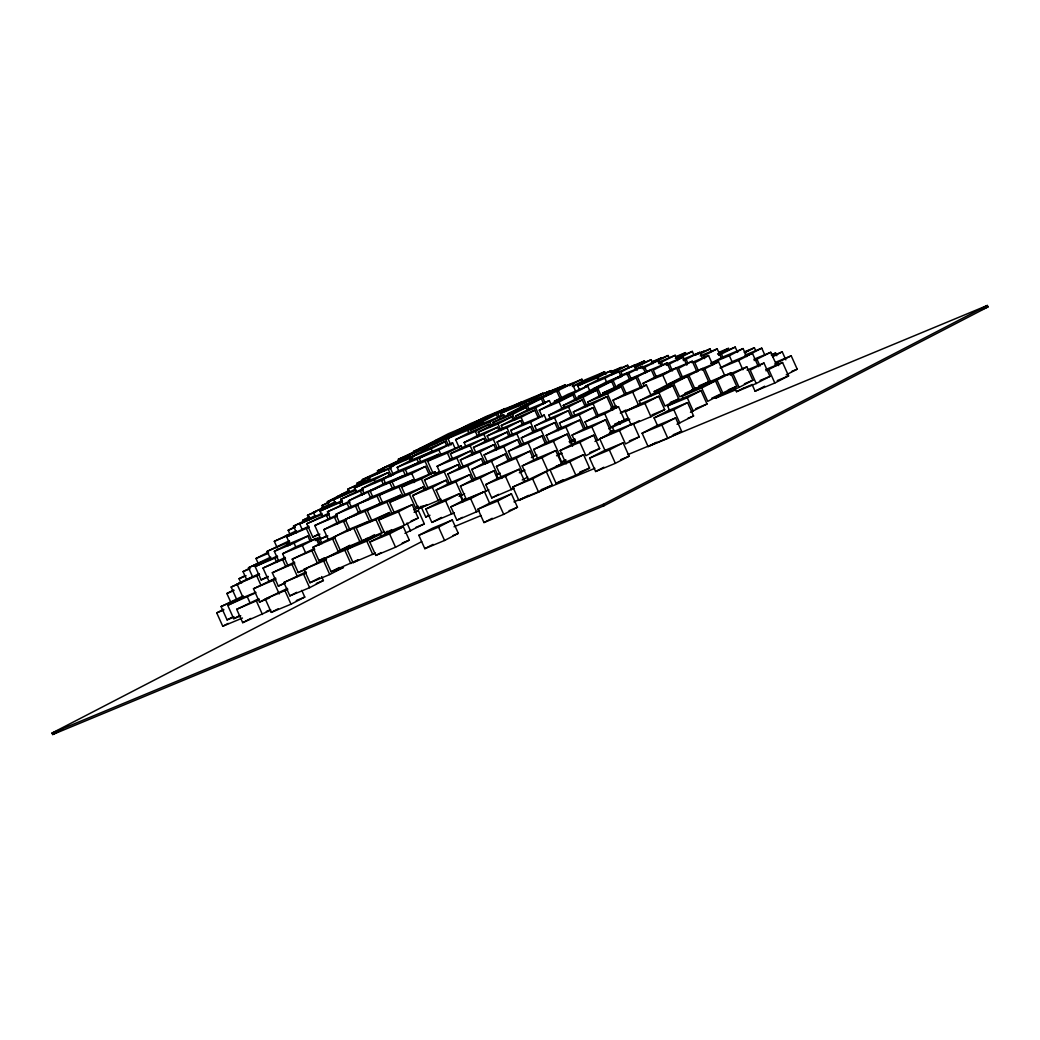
<?xml version="1.0" encoding="UTF-8"?>
<svg xmlns="http://www.w3.org/2000/svg" width="1040" height="1040" viewBox="0 0 1040 1040"><rect width="100%" height="100%" fill="white"/><g stroke="black" fill="none" stroke-linecap="round" stroke-linejoin="round"><path stroke-width="1.5" d="M434.616 440.83L448.37 433.706L468.104 425.516L465.361 426.946M384.371 470.782L383.175 468.104L409.617 455.715M441.402 437.957L429.026 444.366L434.655 442.026M405.6 460.109L404.404 457.431L418.158 450.307L437.892 442.117L435.149 443.547M363.532 482.3L362.323 479.622L384.54 469.001M456.209 430.963L469.963 423.839L489.697 415.649L440.921 438.88L460.668 430.69L474.422 423.566M369.174 476.905L356.798 483.314L363.844 480.389M452.829 433.433L439.075 440.557L419.328 448.747L433.082 441.623L454.35 432.64M455.728 431.925L458.484 430.508M425.984 447.551L439.738 440.44L459.485 432.237L445.731 439.361L425.984 447.551L427.18 450.229M370.409 481.624L368.615 477.62L393.64 465.816M405.665 458.497L383.175 468.104M393.419 474.929L389.831 466.921L403.585 459.797L421.915 452.192M428.272 447.109L404.404 457.431M348.985 491.868L347.789 489.19L370.006 478.569M478.14 421.863L491.894 414.739L511.628 406.549L462.852 429.767L482.599 421.577L496.353 414.466L497.549 417.131M412.607 459.693L411.398 457.028L425.152 449.904L444.899 441.714L446.693 445.718M447.915 438.451L461.669 431.327L481.416 423.137L467.662 430.261L447.915 438.451L450.918 445.133M368.615 477.62L391.105 468.013M389.831 466.921L413.686 456.586M328.588 504.387L327.392 501.722L349.193 490.36M370.279 479.583L347.789 489.19M356.239 492.011L354.445 488.007L368.199 480.883L387.933 472.693L389.74 476.697M411.398 457.028L431.145 448.838L444.899 441.714M510.302 407.849L521.313 402.155L501.566 410.345M323.141 508.248L321.945 505.583L332.943 499.889M335.452 503.659L333.658 499.655L354.458 489.606M501.618 416.195L500.422 413.53L514.176 406.406M397.202 467.337L410.956 460.213L430.69 452.023L416.936 459.147L397.202 467.337L398.996 471.341M354.445 488.007L374.179 479.817L387.933 472.693M529.49 400.166L543.244 393.055L523.497 401.245L509.743 408.369L533.91 398.216L535.106 400.881M309.283 519.337L307.489 515.333L335.53 501.67M356.148 490.048L333.658 499.655M500.422 413.53L520.156 405.34L533.91 398.216M420.927 462.241L419.133 458.237L432.887 451.113L452.621 442.923L455.026 448.266M459.225 447.629L455.624 439.608L469.378 432.497L489.125 424.307L490.321 426.972M503.698 414.817L483.951 423.007L470.197 430.131L489.944 421.941L503.698 414.817L504.894 417.482M550.745 393.744L549.536 391.079L528.736 401.128M343.096 504.686L340.691 499.343L362.908 488.709M361.855 488.514L375.609 481.39L395.343 473.2L381.589 480.311L361.855 488.514L364.247 493.844M335.803 502.697L313.313 512.304L315.107 516.308M322.361 516.464L319.969 511.121L342.173 500.487M309.439 516.802L302.562 520.364L309.608 517.439M383.409 478.556L397.163 471.432L416.897 463.242L403.143 470.366L383.409 478.556L385.801 483.899M419.133 458.237L438.867 450.047L452.621 442.923M554.099 390.377L559.598 387.53L545.506 393.38M455.624 439.608L475.371 431.418L489.125 424.307M340.691 499.343L363.181 489.723M494.039 425.269L492.843 422.604L506.597 415.48L526.331 407.29L527.54 409.955M296.491 532.779L293.488 526.11L315.705 515.476M319.969 511.121L342.459 501.501M541.268 398.58L521.521 406.77L507.767 413.894L527.514 405.704L541.268 398.58L543.66 403.923M556.543 390.676L536.809 398.866L523.055 405.99L542.789 397.8L556.543 390.676L560.144 398.684M302.107 529.295L299.702 523.952L321.919 513.318M289.978 534.287L288.184 530.283L295.061 526.721M405.34 469.456L419.094 462.332L438.828 454.142L425.074 461.266L405.34 469.456L407.732 474.799M479.479 434.785L478.283 432.12L492.037 424.996L511.771 416.806L512.98 419.471M492.843 422.604L512.577 414.414L526.331 407.29M555.607 391.846L572.182 383.552L575.783 391.56M569.517 385.658L581.906 379.249L583.102 381.914M322.205 514.332L299.702 523.952M330.447 518.44L327.444 511.771L349.661 501.137M351.546 507.507L348.543 500.825L362.297 493.701L379.223 486.681M478.283 432.12L498.017 423.93L511.771 416.806M370.071 490.828L383.825 483.704L403.572 475.514L389.818 482.625L370.071 490.828L373.074 497.497M319.852 534.157L312.793 537.082L306.8 523.731L329.004 513.097M433.056 473.226L427.648 461.201L441.402 454.077L461.149 445.887L462.345 448.565M465.907 446.511L464.113 442.494L477.867 435.383L497.601 427.193L498.797 429.858M572.455 386.399L584.831 379.99L604.578 371.8L605.774 374.465M517.062 418.587L515.866 415.922L529.62 408.798L549.354 400.608L551.161 404.612M277.316 548.015L274.313 541.333L296.53 530.699M327.444 511.771L349.934 502.151M348.543 500.825L376.545 488.358M285.298 536.081L288.054 534.664M306.8 523.731L329.29 514.111M395.018 488.397L392.015 481.715L405.769 474.604L425.503 466.414L429.104 474.422M427.648 461.201L447.395 453.011L461.149 445.887M464.113 442.494L483.847 434.304L497.601 427.193M604.578 371.8L590.824 378.924L572.494 386.529M503.126 429.494L501.319 425.49L515.073 418.366L534.82 410.176L538.421 418.184M515.866 415.922L535.6 407.732L549.354 400.608M579.54 389.935L577.733 385.918L591.487 378.807L611.234 370.617L612.43 373.282M290.264 544.856L286.663 536.848L308.88 526.214M296.803 531.713L274.313 541.333M392.015 481.715L411.749 473.525L425.503 466.414M452.764 459.173L450.359 453.83L464.113 446.719L483.86 438.516L485.056 441.194M501.319 425.49L521.066 417.3L534.82 410.176M577.733 385.918L597.48 377.728L611.234 370.617M286.663 536.848L309.153 527.228M339.417 522.431L335.816 514.423L349.57 507.299L369.317 499.109M488.995 439.959L487.188 435.955L500.942 428.831L520.689 420.641L522.483 424.645M327.834 535.951L320.788 538.876L314.782 525.525L336.999 514.891M450.359 453.83L470.106 445.64L483.86 438.516M613.145 371.579L621.4 367.315L610.116 371.995M357.318 504.335L371.072 497.211L390.806 489.021L377.052 496.145L357.318 504.335L360.919 512.356M542.295 416.845L539.305 410.163L553.059 403.039L572.793 394.849L575.198 400.192M270.764 559.377L267.163 551.369L289.38 540.735M487.188 435.955L506.935 427.752L520.689 420.641M613.899 372.372L627.653 365.248L628.862 367.926M335.816 514.423L358.306 504.803M587.691 386.087L567.957 394.277L554.203 401.401L573.937 393.211L587.691 386.087L590.096 391.43M314.782 525.525L337.285 515.918M257.79 562.497L255.996 558.493L268.372 552.084M539.305 410.163L559.039 401.973L572.793 394.849M618.644 371.111L598.897 379.301L585.143 386.425L604.89 378.235L618.644 371.111L621.036 376.454M267.163 551.369L289.653 541.749M382.85 503.243L379.249 495.235L393.003 488.111L412.737 479.921L413.946 482.599M610.831 375.258L644.54 360.88L634.907 365.872M440.115 472.94L437.112 466.258L450.866 459.147L470.6 450.944L472.407 454.961M475.904 452.751L473.499 447.408L487.253 440.284L507 432.094L508.794 436.098M278.538 560.677L274.339 551.33L288.093 544.206L307.827 536.016L310.232 541.359M379.249 495.235L398.983 487.045L412.737 479.921M437.112 466.258L456.846 458.068L470.6 450.944M473.499 447.408L493.246 439.218L507 432.094M513.11 435.734L510.718 430.391L524.472 423.267L544.206 415.077L546.611 420.42M405.223 495.131L401.622 487.11L415.376 479.999L435.11 471.809L436.319 474.474M274.339 551.33L294.073 543.14L307.827 536.016M252.707 577.096L248.508 567.749L270.725 557.128M510.718 430.391L530.452 422.201L544.206 415.077M652.99 363.701L651.183 359.697L634.608 367.991M257.829 563.446L252.317 566.306L256.555 564.551M401.622 487.11L421.356 478.92L435.11 471.809M564.408 408.135L563.212 405.47L576.966 398.346L596.713 390.156L599.703 396.838M611.806 380.302L622.817 374.608L642.551 366.418L645.554 373.1M328.627 540.345L323.83 529.659L337.584 522.535L355.914 514.93M246.662 579.631L243.061 571.623L248.56 568.776M611.585 381.342L591.838 389.532L578.084 396.656L597.831 388.466L611.585 381.342L614.588 388.011M626.86 373.425L607.126 381.615L593.372 388.739L613.106 380.549L626.86 373.425L629.863 380.107M345.267 519.454L359.021 512.33L378.768 504.14L365.014 511.264L345.267 519.454L350.077 530.14M270.998 558.142L248.508 567.749M463.333 466.7L460.33 460.018L474.084 452.894L493.818 444.704L496.223 450.047M268.216 576.992L261.157 579.917L255.164 566.566L277.368 555.932M312.793 537.082L318.292 534.235M435.032 473.85L439.153 471.705M563.212 405.47L582.959 397.28L596.713 390.156M625.976 374.712L642.551 366.418M323.83 529.659L346.32 520.052M499.512 447.382L497.107 442.039L510.861 434.915L530.608 426.725L533 432.068M550.563 419.224L548.756 415.22L562.51 408.096L582.257 399.906L585.26 406.588M428.051 488.033L424.463 480.025L438.217 472.901L457.951 464.711L459.745 468.715M288.002 565.747L282.607 553.735L296.361 546.611L316.095 538.421L319.098 545.09M367.198 510.354L380.952 503.23L400.699 495.04L386.945 502.164L367.198 510.354L372.008 521.04M460.33 460.018L480.064 451.828L493.818 444.704M652.301 362.661L661.934 357.669L652.054 361.764M255.164 566.566L277.654 556.946M497.107 442.039L516.854 433.849L530.608 426.725M548.756 415.22L568.503 407.03L582.257 399.906M642.096 368.641L668.148 355.511L669.344 358.189M424.463 480.025L444.197 471.835L457.951 464.711M282.607 553.735L302.341 545.545L316.095 538.421M240.851 582.712L239.057 578.708L244.556 575.848M537.16 431.327L534.755 425.997L548.509 418.873L568.256 410.683L571.259 417.352M315.159 540.579L320.658 537.732M394.433 513.045L389.636 502.359L403.39 495.235L423.124 487.045L424.333 489.71M274.651 579.072L269.022 581.412L263.016 568.061L285.233 557.427M534.755 425.997L554.502 417.807L568.256 410.683M658.658 363.584L675.233 355.29L677.625 360.633M320.788 538.876L326.287 536.029M617.825 385.242L631.579 378.118L651.313 369.928L654.914 377.936M487.669 462.943L484.068 454.935L497.822 447.811L517.556 439.621L520.559 446.303M389.636 502.359L409.37 494.169L423.124 487.045M451.997 483.405L447.798 474.058L461.552 466.934L481.299 458.744L483.691 464.087M263.016 568.061L285.506 558.441M588.9 404.716L587.704 402.051L601.458 394.927L621.192 386.737L624.793 394.745M633.542 378.313L647.296 371.189L667.043 362.999L670.644 371.007M236.548 599.053L231.153 587.041L251.953 576.992M243.074 597.584L237.081 584.233L259.285 573.599M651.313 369.928L602.537 393.159L622.284 384.956L636.038 377.845L640.835 388.518M484.068 454.935L503.802 446.745L517.556 439.621M523.679 443.261L521.287 437.918L535.041 430.794L554.775 422.604L558.376 430.625M676.039 357.565L685.672 352.586L675.792 356.681M447.798 474.058L467.545 465.868L481.299 458.744M587.704 402.051L607.438 393.861L621.192 386.737M667.043 362.999L653.289 370.123L656.292 376.792M575.12 415.974L573.326 411.97L587.08 404.846L606.814 396.656L612.82 410.007M237.081 584.233L259.571 574.626M441.077 499.265L418.587 508.885L412.594 495.534L426.348 488.41L446.082 480.22L447.876 484.224M334.438 554.229L318.929 560.664L312.923 547.3L326.677 540.189L389.688 512.473L375.934 519.584L356.2 527.787L362.193 541.138L384.683 531.518M521.287 437.918L541.021 429.728L554.775 422.604M678.561 358.514L692.315 351.39L694.122 355.407L703.898 351.234L699.777 353.379M306.696 569.01L298.233 572.52L292.227 559.169L314.444 548.535M231.075 602.862L226.876 593.515L233.753 589.953M573.326 411.97L593.06 403.78L606.814 396.656M666.653 365.378L683.228 357.097L686.829 365.105M412.594 495.534L432.328 487.344L446.082 480.22M312.923 547.3L335.413 537.693M292.227 559.169L314.717 549.549M561.847 428.363L559.442 423.02L573.196 415.896L592.943 407.706L597.142 417.053M475.943 478.764L471.731 469.417L485.485 462.293L505.232 454.103L508.235 460.772M285.363 583.18L278.317 586.105L272.311 572.754L294.528 562.12M512.044 459.264L508.443 451.256L522.197 444.132L541.931 435.942L545.532 443.95M559.442 423.02L579.189 414.83L592.943 407.706M683.345 360.607L699.92 352.313L702.312 357.656M261.157 579.917L268.034 576.355M272.311 572.754L294.801 563.147M441.532 502.047L436.137 490.022L449.891 482.898L469.625 474.708L472.628 481.39M471.731 469.417L491.478 461.227L505.232 454.103M378.729 520L392.483 512.876L412.217 504.686L418.223 518.037L404.469 525.161L384.722 533.351L378.729 520L398.463 511.81L412.217 504.686M644.202 386.022L642.993 383.344L656.747 376.22L676.494 368.03L680.693 377.377M508.443 451.256L528.177 443.066L541.931 435.942M700.414 353.886L710.034 348.907L711.23 351.572M616.525 408.291L612.924 400.27L626.678 393.159L646.425 384.969L651.222 395.642M660.153 375.83L672.529 369.421L692.263 361.231L697.073 371.904M436.137 490.022L455.871 481.832L469.625 474.708M549.172 442.065L546.169 435.383L559.923 428.259L579.657 420.069L583.869 429.416M642.993 383.344L662.74 375.154L676.494 368.03M612.924 400.27L632.671 392.08L646.425 384.969M692.263 361.231L678.509 368.342L682.721 377.689M269.347 598.013L259.48 602.108L253.487 588.757L275.691 578.123M546.169 435.383L565.903 427.193L579.657 420.069M721.409 358.215L717.197 348.868L703.443 355.979L704.652 358.657M234.13 616.954L227.071 619.879L221.078 606.528L243.282 595.894M253.487 588.757L275.977 579.15M712.777 364.936L708.578 355.589L694.824 362.7L698.425 370.721M418.119 506.09L415.376 507.52L409.37 494.169M243.568 596.921L221.078 606.528M240.773 615.771L233.727 618.696L227.721 605.345L241.475 598.221L255.775 592.319M501.826 478.465L496.431 466.453L510.185 459.329L529.919 451.139L534.118 460.486M512.564 458.666L509.808 460.096L503.802 446.745M476.294 477.789L473.538 479.219L467.545 465.868M488.917 489.879L466.414 499.499L460.421 486.148L474.175 479.024L493.909 470.834L497.51 478.842M587.405 427.31L585 421.967L598.754 414.843L618.501 406.653L624.494 420.004L610.74 427.128L604.747 413.777L618.501 406.653M610.623 408.382L616.187 405.782M242.476 618.046L222.742 626.236L216.736 612.885L223.613 609.323M227.721 605.345L255.723 592.878M418.587 508.885L426.842 504.608M496.431 466.453L516.165 458.263L529.919 451.139M717.587 353.977L728.598 348.27L718.718 352.365M318.929 560.664L324.428 557.817M537.849 458.783L533.65 449.436L547.404 442.312L567.138 434.122L572.546 446.147M367.757 521.573L348.023 529.763L334.269 536.887L340.262 550.238L349.895 545.246M460.421 486.148L480.155 477.958L493.909 470.834M335.036 570.921L343.499 567.411L329.745 574.535L309.998 582.725L304.005 569.374L326.209 558.74M325.104 558.415L338.858 551.291L358.592 543.101L344.838 550.225L325.104 558.415L331.097 571.766L357.721 560.014M298.233 572.52L302.354 570.388M415.584 511.953L418.34 510.523L424.333 523.887L404.95 533.338M342.797 550.329L352.417 545.35M533.65 449.436L553.384 441.246L567.138 434.122M718.666 355.381L735.241 347.087L737.646 352.43M340.262 550.238L365.508 539.201M304.005 569.374L326.495 559.754M362.193 541.138L374.582 534.729M375.531 553.046L353.041 562.666L347.035 549.315L360.789 542.191L380.536 534.001L381.732 536.679M321.581 576.55L323.375 580.554L309.621 587.678L289.887 595.868L283.881 582.517L306.098 571.883M454.337 512.785L431.847 522.405L425.854 509.054L439.608 501.93L459.342 493.74L462.943 501.748M278.317 586.105L282.438 583.973M347.035 549.315L366.782 541.125L380.536 534.001M587.938 426.751L585.195 428.181L579.189 414.83M575.666 443.118L572.065 435.097L585.819 427.986L605.566 419.796L611.559 433.147L594.984 441.441M710.983 363.181L723.359 356.772L743.093 348.582L746.694 356.59M283.881 582.517L306.371 572.897M425.854 509.054L445.588 500.851L459.342 493.74M270.686 610.207L242.697 622.661L236.691 609.31L258.908 598.676M640.432 403.572L639.236 400.907L652.99 393.783L672.724 385.593L678.73 398.944L664.976 406.068L658.97 392.717L672.724 385.593M693.329 372.892L698.841 370.045M500.227 473.148L497.484 474.578L491.478 461.227M673.66 383.474L687.414 376.363L693.42 389.714L679.666 396.838L673.66 383.474L653.926 391.677L667.68 384.553L687.414 376.363M688.948 375.57L702.702 368.446L708.695 381.797L694.941 388.921L688.948 375.57L669.201 383.76L682.955 376.636L718.575 361.855L724.581 375.206L714.948 380.198M384.722 533.351L391.599 529.789M531.362 457.587L536.926 454.987M572.065 435.097L591.812 426.907L605.566 419.796M711.009 363.311L729.352 355.706L743.093 348.582M369.798 542.061L383.552 534.937L403.299 526.747L409.292 540.111L395.538 547.222L375.804 555.412L369.798 542.061L389.545 533.871L403.299 526.747M236.691 609.31L259.181 599.69M702 370.149L718.575 361.855M621.686 412.204L625.807 410.072M459.056 496.353L464.633 493.766M625.196 411.58L638.95 404.456L658.684 396.266L664.69 409.617L650.936 416.741L631.189 424.931L625.196 411.58L644.93 403.39L658.684 396.266M514.215 488.28L491.725 497.9L485.719 484.549L499.473 477.425L519.22 469.235L524.615 481.247M301.769 590.382L304.772 597.064L291.018 604.188L271.284 612.378L265.278 599.027L287.495 588.393M528.216 479.271L522.21 465.92L535.964 458.796L555.711 450.606L561.704 463.957L556.075 466.297M259.48 602.108L264.979 599.261M574.665 439.127L571.909 440.544L565.903 427.193M227.071 619.879L232.57 617.032M420.94 506.337L425.737 517.023L428.493 515.593M485.719 484.549L505.466 476.346L519.22 469.235M745.693 351.962L748.449 350.545L744.224 352.3M522.21 465.92L541.957 457.73L555.711 450.606M744.744 352.729L754.377 347.75L755.573 350.415M265.278 599.027L287.768 589.407M233.727 618.696L239.226 615.849M460.551 494.663L462.956 500.006L465.712 498.589M479.375 510.588L456.885 520.195L450.879 506.844L464.633 499.72L484.38 491.53L489.775 503.555M566.15 463.866L560.157 450.515L573.911 443.391L593.645 435.201L599.651 448.552L585.897 455.676L579.891 442.325L593.645 435.201M720.278 367.874L732.654 361.465L752.401 353.275L758.394 366.626M222.742 626.236L228.241 623.389M519.35 472.784L524.927 470.184M450.879 506.844L470.626 498.654L484.38 491.53M747.994 355.29L761.748 348.166L764.751 354.848M720.317 368.004L738.647 360.399L752.401 353.275M331.097 571.766L339.352 567.502M621.465 421.434L626.964 418.587M309.998 582.725L319.631 577.733M556.569 455.767L562.133 453.18M608.829 428.87L629.733 419.211M353.041 562.666L358.54 559.819M289.887 595.868L296.764 592.306M431.847 522.405L441.48 517.413M609.622 432.354L613.743 430.222L612.547 427.544M242.697 622.661L250.952 618.397M691.08 390.52L696.579 387.673M683.176 398.866L681.98 396.188L695.734 389.064L715.468 380.874L721.474 394.225L707.72 401.349L701.714 387.998L715.468 380.874M605.15 450.814L599.742 438.789L613.496 431.665L633.243 423.475L639.249 436.839L625.495 443.95L619.489 430.599L633.243 423.475M375.804 555.412L381.303 552.565M522.236 479.96L527.735 477.113M730.756 372.97L711.009 381.16L697.255 388.284L717.002 380.081L730.756 372.97L736.762 386.321L711.607 398.333M754.208 360.555L770.783 352.274L776.789 365.625M632.567 424.216L639.444 420.654M669.331 409.955L667.524 405.951L681.278 398.827L701.025 390.637L707.018 403.988L690.443 412.282M418.821 535.314L432.575 528.19L452.309 520L458.315 533.351L444.561 540.475L424.814 548.665L418.821 535.314L438.555 527.124L452.309 520M491.725 497.9L498.602 494.338M512.863 487.019L532.597 478.829L546.351 471.705L552.357 485.069L538.603 492.18L518.856 500.383L512.863 487.019L563.836 462.891L583.57 454.701L589.576 468.052L575.822 475.176L556.075 483.366L550.082 470.015L569.816 461.825L583.57 454.701M271.284 612.378L278.161 608.816M558.038 454.025L561.639 462.033L565.773 459.901M667.524 405.951L687.271 397.761L701.025 390.637M730.288 375.193L746.863 366.899L752.869 380.263L739.115 387.374L719.381 395.564L727.623 391.3M771.459 355.16L775.593 353.028L776.789 355.693M657.67 425.919L654.069 417.911L667.823 410.787L687.557 402.597L693.563 415.948L676.988 424.242M456.885 520.195L462.384 517.348M477.958 509.197L491.712 502.073L511.459 493.883L517.465 507.234L503.711 514.358L483.964 522.548L477.958 509.197L497.705 501.007L511.459 493.883M772.616 356.824L782.236 351.832L785.837 359.853M654.069 417.911L673.803 409.721L687.557 402.597M756.21 383.513L769.964 376.389L763.971 363.038L750.217 370.162L756.21 383.513L736.476 391.703L735.28 389.038M627.822 454.636L987.337 305.461L988 306.93L603.915 505.791L52.663 734.539L52 733.07L421.694 541.658M52.663 734.539L62.725 729.326M589.615 458.159L603.369 451.035L623.103 442.845L629.109 456.196L615.355 463.32L595.608 471.51L589.615 458.159L609.349 449.969L623.103 442.845M774.631 364.091L791.206 355.81L797.212 369.161L786.214 374.855M642.109 433.225L655.863 426.114L675.61 417.911L681.603 431.275L667.849 438.386L648.115 446.589L642.109 433.225L661.856 425.035L675.61 417.911M765.999 370.825L782.574 362.531L788.58 375.882L774.826 383.006L755.092 391.196L752.089 384.514M424.814 548.665L433.069 544.388M724.802 393.341L715.182 398.333L734.916 390.143M518.856 500.383L528.489 495.391M556.075 483.366L562.952 479.804M483.964 522.548L492.219 518.284M736.476 391.703L743.353 388.141M595.608 471.51L603.863 467.233M648.115 446.589L656.357 442.312M755.092 391.196L764.712 386.204M52 733.07L603.252 504.322L987.337 305.461M549.536 391.079L529.802 399.269L516.048 406.393L525.915 402.298M545.792 392.925L565.526 384.735L548.951 393.029M476.06 422.058L471.835 423.813L485.589 416.702L505.323 408.512L487.344 417.378M478.881 420.888L483.106 419.133M564.98 386.269L581.906 379.249M572.182 383.552L552.448 391.742L538.694 398.866L542.919 397.111M439.829 439.101L413.387 451.49L426.075 446.225M545.74 395.941L552.786 393.016M421.72 448.188L398.099 459.407L417.846 451.217M610.74 372.268L627.653 365.248M399.451 460.265L377.247 470.899L387.114 466.804M631.657 366.834L638.716 363.909M362.323 479.622L380.653 472.017M634.27 366.717L651.183 359.697M651.222 362.531L668.148 355.511M638.924 368.537L658.658 360.347L661.063 365.69M617.526 378.222L621.751 376.467M658.307 362.31L675.233 355.29M341.146 494.598L349.609 491.088M336.817 496.769L349.505 491.504M327.392 501.722L345.722 494.117M675.402 358.423L692.315 351.39M321.945 505.583L328.991 502.658M664.898 364.702L683.228 357.097M321.243 508.209L328.289 505.284M307.489 515.333L315.952 511.823M682.994 359.333L699.92 352.313M694.525 355.342L710.034 348.907M700.284 355.888L717.197 348.868M293.488 526.11L310.414 519.09M691.652 362.609L708.578 355.589M288.184 530.283L295.23 527.358M718.328 354.107L735.241 347.087M435.058 473.967L440.7 471.627M744.51 351.845L754.377 347.75M744.835 355.186L761.748 348.166M255.996 558.493L268.684 553.228M585 421.967L604.747 413.777M639.236 400.907L658.97 392.717M620.334 413.049L638.664 405.431L632.671 392.08M753.857 359.294L770.783 352.274M243.061 571.623L250.107 568.698M771.355 354.783L775.593 353.028M698.828 385.892L708.695 381.797M721.76 376.376L724.581 375.206M772.369 355.927L782.236 351.832M727.129 375.089L746.863 366.899M684.957 393.224L709.41 382.915M239.057 578.708L246.103 575.77M569.088 441.714L575.029 439.218M569.738 442.832L575.38 440.492M614.627 424.099L628.511 418.509M681.98 396.188L701.714 387.998M623.987 421.174L628.212 419.419M747.045 370.058L763.971 363.038M670.267 402.454L678.73 398.944M499.317 473.629L496.496 474.799L498.29 478.803M413.712 509.847L423.579 505.752M231.153 587.041L242.424 582.361M560.157 450.515L579.891 442.325M414.102 512.278L418.34 510.523M775.697 362.245L791.206 355.81M610.922 431.392L613.743 430.222M652.002 414.882L664.69 409.617M765.661 369.551L782.574 362.531M226.876 593.515L233.922 590.59M599.742 438.789L619.489 430.599M411.164 520.962L418.223 518.037M462.956 500.006L465.777 498.836M728.299 389.831L736.762 386.321M744.406 383.773L752.869 380.263M425.737 517.023L429.975 515.268M561.639 462.033L565.877 460.278M760.097 380.484L769.964 376.389M743.756 388.037L752.219 384.527M589.784 452.647L599.651 448.552M695.747 408.681L707.018 403.988M415.883 527.397L424.333 523.887M791.57 371.501L797.212 369.161M629.369 440.934L639.249 436.839M216.736 612.885L223.795 609.947M777.296 380.562L788.58 375.882M687.921 418.288L693.563 415.948M402.246 543.036L409.292 540.111M579.696 472.147L589.576 468.052M541.073 489.749L552.357 485.069M673.14 434.785L681.603 431.275M316.329 583.479L323.375 580.554M454.064 526.747L481.026 515.554M513.981 501.878L594.867 468.312M980.512 310.037L988 306.93M620.646 459.706L629.109 456.196M266.318 611.442L270.556 609.687M509.002 510.744L517.465 507.234M296.309 600.574L304.772 597.064M452.673 535.691L458.315 533.351M777.452 362.921L778.661 365.599M768.82 369.655L774.826 383.006M757.029 359.385L760.032 366.067M738.647 360.399L742.846 369.746M729.352 355.706L732.342 362.375M733.109 374.023L739.115 387.374M721.487 354.211L723.294 358.215M717.002 380.081L723.008 393.445M704.821 368.979L710.827 382.33M686.166 359.437L687.96 363.441M687.271 397.761L693.264 411.112M669.474 364.208L672.477 370.89M661.479 362.414L662.675 365.079M662.74 375.154L667.537 385.84M673.803 409.721L679.809 423.072M644.904 367.471L646.711 371.475M661.856 425.035L667.849 438.386M637.104 370.279L634.699 364.936L620.945 372.047L622.141 374.725M637.559 377.052L642.369 387.738M644.93 403.39L650.936 416.741M628.797 373.542L631.202 378.885M622.284 384.956L626.483 394.303M613.106 380.549L616.109 387.231M604.89 378.235L606.684 382.239M607.438 393.861L613.444 407.212M618.904 421.525L620.1 424.19M597.48 377.728L598.676 380.406M597.831 388.466L600.834 395.135M593.06 403.78L598.455 415.792M609.349 449.969L615.355 463.32M582.959 397.28L587.158 406.627M591.812 426.907L597.805 440.271M573.937 393.211L576.94 399.88M568.503 407.03L572.702 416.377M558.428 390.676L562.029 398.684M559.039 401.973L562.042 408.655M603.252 504.322L603.915 505.791M554.502 417.807L559.299 428.48M542.789 397.8L545.194 403.13M569.816 461.825L575.822 475.176M553.384 441.246L559.39 454.597M535.6 407.732L539.799 417.079M541.021 429.728L547.027 443.079M527.514 405.704L529.308 409.708M530.452 422.201L534.651 431.548M520.156 405.34L521.352 408.005M541.957 457.73L547.95 471.081M521.066 417.3L524.069 423.969M528.177 443.066L534.183 456.417M512.577 414.414L514.982 419.744M516.854 433.849L521.651 444.535M532.597 478.829L538.603 492.18M506.935 427.752L510.523 435.773M497.874 413.673L499.681 417.677M516.165 458.263L522.171 471.614M498.017 423.93L501.02 430.599M489.944 421.941L491.738 425.945M493.246 439.218L497.445 448.565M482.599 421.577L483.795 424.255M505.466 476.346L511.459 489.71M483.847 434.304L486.85 440.986M475.371 431.418L477.763 436.761M480.064 451.828L485.472 463.84M467.662 430.261L468.858 432.939M497.705 501.007L503.711 514.358M470.106 445.64L473.707 453.661M480.155 477.958L486.161 491.309M456.846 458.068L461.058 467.415M445.731 439.361L448.721 446.043M470.626 498.654L476.632 512.005M447.395 453.011L450.398 459.693M455.871 481.832L461.877 495.183M438.867 450.047L441.272 455.377M444.197 471.835L449.592 483.847M431.145 448.838L432.341 451.503M445.588 500.851L451.594 514.215M425.074 461.266L431.08 474.617M432.328 487.344L438.334 500.695M416.936 459.147L418.743 463.151M421.356 478.92L426.166 489.606M409.565 458.731L410.761 461.396M438.555 527.124L444.561 540.475M411.749 473.525L415.35 481.546M403.143 470.366L405.548 475.709M398.983 487.045L403.182 496.392M388.349 469.43L391.352 476.112M389.818 482.625L392.821 489.307M406.991 522.99L410.579 530.998M398.463 511.81L404.469 525.161M381.589 480.311L383.396 484.328M386.945 502.164L392.34 514.189M374.179 479.817L375.375 482.482M377.052 496.145L380.653 504.153M389.545 533.871L395.538 547.222M387.244 531.18L388.44 533.858M368.29 492.635L370.695 497.978M375.934 519.584L381.94 532.948M360.438 491.153L362.232 495.157M365.014 511.264L369.811 521.95M355.563 506.233L358.566 512.902M367.042 538.122L368.238 540.8M366.782 541.125L372.775 554.476M347.178 503.581L348.985 507.585M354.003 528.697L360.009 542.048M339.703 502.931L340.899 505.596M343.577 521.469L347.776 530.816M334.529 517.335L337.532 524.017M344.838 550.225L350.844 563.576M326.534 515.541L328.341 519.545M332.67 539.11L338.663 552.474M319.072 536.965L322.075 543.647M317.551 537.758L320.541 544.44M323.739 561.171L329.745 574.535M306.41 528.658L311.805 540.67M311.974 550.979L317.369 562.991M302.341 545.545L305.344 552.214M294.073 543.14L295.88 547.144M303.628 574.327L309.621 587.678M286.91 543.179L288.106 545.844M292.058 564.564L297.453 576.589M282.75 559.871L285.753 566.54M274.898 558.376L276.705 562.38M285.025 590.824L291.018 604.188M273.221 580.567L279.227 593.918M256.815 576.043L261.014 585.39M256.438 601.12L262.431 614.471M247.468 597.155L249.86 602.498"/></g></svg>
